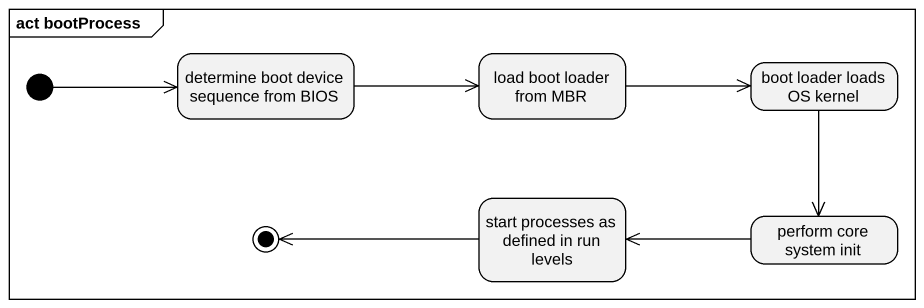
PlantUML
@startuml
mainframe act bootProcess
hide empty description
state "determine boot device sequence from BIOS" as determine_boot_device
state "load boot loader from MBR" as load_boot_loader_from_MBR
state "boot loader loads OS kernel" as boot_loader_loads_OS_kernel
state "start processes as defined in run levels" as start_processes_as_defined
state "perform core system init" as perform_core_system_init
[*] -right-> determine_boot_device
determine_boot_device -right-> load_boot_loader_from_MBR
load_boot_loader_from_MBR -right-> boot_loader_loads_OS_kernel
boot_loader_loads_OS_kernel --> perform_core_system_init
perform_core_system_init -left-> start_processes_as_defined
start_processes_as_defined -left-> [*]
@enduml
